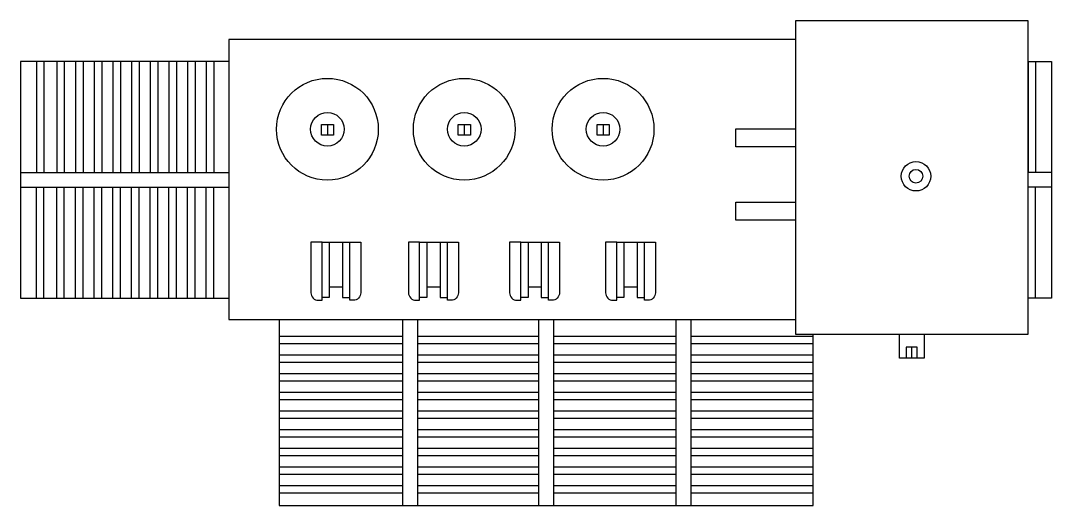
# Model space of a CAD drawing. Header units: millimetres. Extents: x 20927 to 53748, y 38421 to 54891.
# Drawn here: x 28003 to 29452, y 40959 to 41641 of the extents above; entities that cross this region are included whole.
import ezdxf

# ---------------------------------------------------------------- set-up
doc = ezdxf.new("R2010")
doc.units = ezdxf.units.MM
doc.layers.add('DETAIL', color=4, linetype='Continuous')
doc.layers.add('TRANS', color=2, linetype='Continuous')

msp = doc.modelspace()

# ---------------------------------------------------------------- linework, layer by layer
at = {"layer": 'DETAIL', "ltscale": 0.25}
for p, q in [((28024.9, 41583.4), (28024.9, 41427.6)), ((28035.4, 41583.4), (28035.4, 41427.6)), ((28053.6, 41583.4), (28053.6, 41427.6)), ((28064.1, 41583.4), (28064.1, 41427.6)), ((28079.9, 41583.4), (28079.9, 41427.6)), ((28090.4, 41583.4), (28090.4, 41427.6)), ((28106.1, 41583.4), (28106.1, 41427.6)), ((28116.6, 41583.4), (28116.6, 41427.6)), ((28132.4, 41583.4), (28132.4, 41427.6)), ((28142.9, 41583.4), (28142.9, 41427.6)), ((28158.6, 41583.4), (28158.6, 41427.6)), ((28169.1, 41583.4), (28169.1, 41427.6)), ((28184.9, 41583.4), (28184.9, 41427.6)), ((28195.4, 41583.4), (28195.4, 41427.6)), ((28211.1, 41583.4), (28211.1, 41427.6)), ((28221.6, 41583.4), (28221.6, 41427.6)), ((28237.4, 41583.4), (28237.4, 41427.6)), ((28247.9, 41583.4), (28247.9, 41427.6)), ((28263.6, 41583.4), (28263.6, 41427.6)), ((28274.1, 41583.4), (28274.1, 41427.6)), ((29418.7, 41583.4), (29418.7, 41427.6)), ((29429.2, 41583.4), (29429.2, 41427.6)), ((28002.7, 41427.6), (28295.2, 41427.6)), ((29451.5, 41427.6), (29418.3, 41427.6)), ((28002.7, 41406.6), (28295.2, 41406.6)), ((28024.9, 41250.8), (28024.9, 41406.6)), ((28035.4, 41250.8), (28035.4, 41406.6)), ((28053.6, 41250.8), (28053.6, 41406.6)), ((28064.1, 41250.8), (28064.1, 41406.6)), ((28079.9, 41250.8), (28079.9, 41406.6)), ((28090.4, 41250.8), (28090.4, 41406.6)), ((28106.1, 41250.8), (28106.1, 41406.6)), ((28116.6, 41250.8), (28116.6, 41406.6)), ((28132.4, 41250.8), (28132.4, 41406.6)), ((28142.9, 41250.8), (28142.9, 41406.6)), ((28158.6, 41250.8), (28158.6, 41406.6)), ((28169.1, 41250.8), (28169.1, 41406.6)), ((28184.9, 41250.8), (28184.9, 41406.6)), ((28195.4, 41250.8), (28195.4, 41406.6)), ((28211.1, 41250.8), (28211.1, 41406.6)), ((28221.6, 41250.8), (28221.6, 41406.6)), ((28237.4, 41250.8), (28237.4, 41406.6)), ((28247.9, 41250.8), (28247.9, 41406.6)), ((28263.6, 41250.8), (28263.6, 41406.6)), ((28274.1, 41250.8), (28274.1, 41406.6)), ((29451.5, 41406.6), (29418.3, 41406.6)), ((29418.7, 41250.8), (29418.7, 41406.6)), ((29429.2, 41250.8), (29429.2, 41406.6)), ((28426.3, 41329.6), (28465.3, 41329.6)), ((28563.5, 41329.6), (28602.5, 41329.6)), ((28705.6, 41329.6), (28744.6, 41329.6)), ((28840.5, 41329.6), (28879.5, 41329.6)), ((28540.1, 40959.5), (28540.1, 41220.7)), ((28561.1, 40959.5), (28561.1, 41220.7)), ((28731, 40959.5), (28731, 41220.7)), ((28752, 40959.5), (28752, 41220.7)), ((28924, 40959.5), (28924, 41220.7)), ((28945, 40959.5), (28945, 41220.7)), ((28366.2, 41197.4), (28540.1, 41197.4)), ((28561.1, 41197.4), (28731, 41197.4)), ((28752, 41197.4), (28924, 41197.4)), ((28945, 41197.4), (29116.9, 41197.4)), ((28366.2, 41186.9), (28540.1, 41186.9)), ((28561.1, 41186.9), (28731, 41186.9)), ((28752, 41186.9), (28924, 41186.9)), ((28945, 41186.9), (29116.9, 41186.9)), ((29255.2, 41166.3), (29255.2, 41181.7)), ((28366.2, 41171.2), (28540.1, 41171.2)), ((28561.1, 41171.2), (28731, 41171.2)), ((28752, 41171.2), (28924, 41171.2)), ((28945, 41171.2), (29116.9, 41171.2)), ((28366.2, 41160.7), (28540.1, 41160.7)), ((28561.1, 41160.7), (28731, 41160.7)), ((28752, 41160.7), (28924, 41160.7)), ((28945, 41160.7), (29116.9, 41160.7)), ((28366.2, 41144.9), (28540.1, 41144.9)), ((28366.2, 41134.4), (28540.1, 41134.4)), ((28561.1, 41144.9), (28731, 41144.9)), ((28561.1, 41134.4), (28731, 41134.4)), ((28752, 41144.9), (28924, 41144.9)), ((28752, 41134.4), (28924, 41134.4)), ((28945, 41144.9), (29116.9, 41144.9)), ((28945, 41134.4), (29116.9, 41134.4)), ((28366.2, 41118.7), (28540.1, 41118.7)), ((28561.1, 41118.7), (28731, 41118.7)), ((28752, 41118.7), (28924, 41118.7)), ((28945, 41118.7), (29116.9, 41118.7)), ((28366.2, 41108.2), (28540.1, 41108.2)), ((28561.1, 41108.2), (28731, 41108.2)), ((28752, 41108.2), (28924, 41108.2)), ((28945, 41108.2), (29116.9, 41108.2)), ((28366.2, 41092.4), (28540.1, 41092.4)), ((28561.1, 41092.4), (28731, 41092.4)), ((28752, 41092.4), (28924, 41092.4)), ((28945, 41092.4), (29116.9, 41092.4)), ((28366.2, 41081.9), (28540.1, 41081.9)), ((28561.1, 41081.9), (28731, 41081.9)), ((28752, 41081.9), (28924, 41081.9)), ((28945, 41081.9), (29116.9, 41081.9)), ((28366.2, 41066.2), (28540.1, 41066.2)), ((28561.1, 41066.2), (28731, 41066.2)), ((28752, 41066.2), (28924, 41066.2)), ((28945, 41066.2), (29116.9, 41066.2)), ((28366.2, 41055.7), (28540.1, 41055.7)), ((28561.1, 41055.7), (28731, 41055.7)), ((28752, 41055.7), (28924, 41055.7)), ((28945, 41055.7), (29116.9, 41055.7)), ((28366.2, 41039.9), (28540.1, 41039.9)), ((28561.1, 41039.9), (28731, 41039.9)), ((28752, 41039.9), (28924, 41039.9)), ((28945, 41039.9), (29116.9, 41039.9)), ((28366.2, 41029.4), (28540.1, 41029.4)), ((28561.1, 41029.4), (28731, 41029.4)), ((28752, 41029.4), (28924, 41029.4)), ((28945, 41029.4), (29116.9, 41029.4)), ((28366.2, 41013.7), (28540.1, 41013.7)), ((28366.2, 41003.2), (28540.1, 41003.2)), ((28561.1, 41013.7), (28731, 41013.7)), ((28561.1, 41003.2), (28731, 41003.2)), ((28752, 41013.7), (28924, 41013.7)), ((28752, 41003.2), (28924, 41003.2)), ((28945, 41013.7), (29116.9, 41013.7)), ((28945, 41003.2), (29116.9, 41003.2)), ((28366.2, 40987.4), (28540.1, 40987.4)), ((28366.2, 40976.9), (28540.1, 40976.9)), ((28561.1, 40987.4), (28731, 40987.4)), ((28561.1, 40976.9), (28731, 40976.9)), ((28752, 40987.4), (28924, 40987.4)), ((28752, 40976.9), (28924, 40976.9)), ((28945, 40987.4), (29116.9, 40987.4)), ((28945, 40976.9), (29116.9, 40976.9))]:
    msp.add_line(p, q, dxfattribs=at)
at = {"layer": 'DETAIL', "color": 241, "ltscale": 0.25}
for p, q in [((28434, 41494.9), (28434, 41479.9)), ((28626.3, 41494.9), (28626.3, 41479.9)), ((28821.4, 41494.9), (28821.4, 41479.9))]:
    msp.add_line(p, q, dxfattribs=at)
at = {"layer": 'DETAIL', "ltscale": 0.25}
msp.add_lwpolyline([(29418.3, 41199.9), (29092.2, 41199.9), (29092.2, 41640.9), (29418.3, 41640.9)], close=True, dxfattribs=at)
at = {"layer": 'DETAIL', "color": 241, "ltscale": 0.25}
for points in [[(28425.5, 41494.9), (28442.5, 41494.9), (28442.5, 41479.9), (28425.5, 41479.9)], [(28617.8, 41494.9), (28634.8, 41494.9), (28634.8, 41479.9), (28617.8, 41479.9)], [(28812.9, 41494.9), (28829.9, 41494.9), (28829.9, 41479.9), (28812.9, 41479.9)]]:
    msp.add_lwpolyline(points, close=True, dxfattribs=at)
at = {"layer": 'DETAIL', "ltscale": 0.25}
for points in [[(29092.2, 41463.3), (29008.2, 41463.3), (29008.2, 41488.7), (29092.2, 41488.7)], [(29092.2, 41360.3), (29008.2, 41360.3), (29008.2, 41385.7), (29092.2, 41385.7)], [(28436.5, 41329.6), (28436.5, 41251.5), (28426.3, 41251.5)], [(28455, 41329.6), (28455, 41251.5), (28465.3, 41251.5)], [(28573.7, 41329.6), (28573.7, 41251.5), (28563.5, 41251.5)], [(28592.2, 41329.6), (28592.2, 41251.5), (28602.5, 41251.5)], [(28715.9, 41329.6), (28715.9, 41251.5), (28705.6, 41251.5)], [(28734.3, 41329.6), (28734.3, 41251.5), (28744.6, 41251.5)], [(28850.7, 41329.6), (28850.7, 41251.5), (28840.5, 41251.5)], [(28869.2, 41329.6), (28869.2, 41251.5), (28879.5, 41251.5)], [(28436.5, 41266.6), (28455, 41266.6)], [(28573.7, 41266.6), (28592.2, 41266.6)], [(28715.9, 41266.6), (28734.3, 41266.6)], [(28850.7, 41266.6), (28869.2, 41266.6)], [(29272.6, 41199.9), (29272.6, 41166.3), (29237.9, 41166.3), (29237.9, 41199.9)], [(29263, 41166.3), (29263, 41181.7), (29247.4, 41181.7), (29247.4, 41166.3)]]:
    msp.add_lwpolyline(points, dxfattribs=at)
at = {"layer": 'DETAIL', "color": 241, "ltscale": 0.25}
for points in [[(28426.3, 41329.6), (28410.7, 41329.6), (28410.7, 41258.3, 0.414214), (28421.2, 41247.8), (28426.3, 41247.8)], [(28465.3, 41329.6), (28480.8, 41329.6), (28480.8, 41258.3, -0.414214), (28470.3, 41247.8), (28465.3, 41247.8)], [(28563.5, 41329.6), (28547.9, 41329.6), (28547.9, 41258.3, 0.414214), (28558.4, 41247.8), (28563.5, 41247.8)], [(28602.5, 41329.6), (28618, 41329.6), (28618, 41258.3, -0.414214), (28607.5, 41247.8), (28602.5, 41247.8)], [(28705.6, 41329.6), (28690, 41329.6), (28690, 41258.3, 0.414214), (28700.5, 41247.8), (28705.6, 41247.8)], [(28744.6, 41329.6), (28760.1, 41329.6), (28760.1, 41258.3, -0.414214), (28749.6, 41247.8), (28744.6, 41247.8)], [(28840.5, 41329.6), (28824.9, 41329.6), (28824.9, 41258.3, 0.414214), (28835.4, 41247.8), (28840.5, 41247.8)], [(28879.5, 41329.6), (28895, 41329.6), (28895, 41258.3, -0.414214), (28884.5, 41247.8), (28879.5, 41247.8)]]:
    msp.add_lwpolyline(points, format="xyb", close=True, dxfattribs=at)
at = {"layer": 'DETAIL', "ltscale": 0.25}
for centre in [(28433.9, 41488.2), (28626.2, 41488.2), (28821.4, 41488.2)]:
    msp.add_circle(centre, 71.5, dxfattribs=at)
at = {"layer": 'DETAIL', "color": 241, "ltscale": 0.25}
for centre, radius in [((28433.9, 41488.2), 23.6), ((28626.2, 41488.2), 23.6), ((28821.4, 41488.2), 23.6), ((29261.2, 41422.1), 20.7), ((29261.2, 41422.1), 9.64)]:
    msp.add_circle(centre, radius, dxfattribs=at)
at = {"layer": 'TRANS', "ltscale": 0.25}
for points in [[(29092.2, 41614.5), (28295.2, 41614.5), (28295.2, 41220.7), (29092.2, 41220.7)], [(28295.2, 41583.4), (28002.7, 41583.4), (28002.7, 41250.8), (28295.2, 41250.8)], [(29418.3, 41583.4), (29451.5, 41583.4), (29451.5, 41250.8), (29418.3, 41250.8)], [(28366.2, 41220.7), (28366.2, 40959.5), (29116.9, 40959.5), (29116.9, 41199.9)]]:
    msp.add_lwpolyline(points, dxfattribs=at)

doc.saveas('drawing.dxf')
